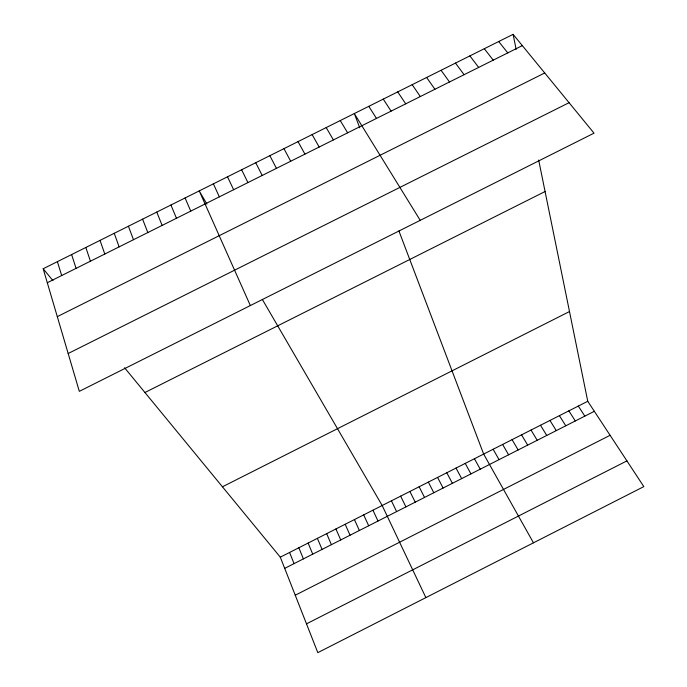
<?xml version="1.0" encoding="UTF-8"?>
<svg xmlns="http://www.w3.org/2000/svg" width="687" height="687" viewBox="0 0 687 687"><rect width="100%" height="100%" fill="white"/><g stroke="black" fill="none" stroke-linecap="round" stroke-linejoin="round"><path stroke-width="1.03" d="M284.701 568.372L594.341 411.307M295.247 595.217L610.108 435.292M306.496 623.848L626.922 460.883M124.579 367.76L280.296 557.166L587.754 401.285L538.668 160.045M222.442 486.791L569.497 311.537M144.931 392.509L545.074 191.518M47.3 282.726L522.335 45.625M57.296 316.638L544.722 72.968M68.168 353.513L569.068 102.689M43.178 268.746L513.095 34.35L594.023 133.158L79.323 391.341L43.178 268.746L52.968 280.657M498.702 41.529L507.787 52.89M484.301 48.708L493.232 60.155M469.891 55.896L478.667 67.42M455.472 63.092L464.094 74.694M441.054 70.289L449.513 81.976M426.618 77.485L434.923 89.258M412.174 84.69L420.324 96.541M397.721 91.895L405.716 103.831M587.754 401.285L643.822 486.611L317.815 652.65L280.296 557.166M383.26 99.108L391.101 111.131M578.308 406.077L584.826 416.133M568.862 410.86L575.311 420.959M368.799 106.33L376.476 118.43M559.407 415.661L565.787 425.785M549.952 420.453L556.264 430.62M420.221 220.338L354.32 113.544L359.748 127.834M540.489 425.244L546.74 435.455M531.025 430.045L537.208 440.29M340.263 120.56L347.631 132.823M521.553 434.845L527.676 445.124M512.081 439.646L518.135 449.959M326.196 127.576L333.41 139.925M206.916 204.116L199.23 190.9L250.351 305.552M262.314 299.377L382.178 505.512L425.871 597.613M502.609 444.455L508.595 454.803M493.129 449.255L499.045 459.646M312.121 134.6L319.18 147.027M533.464 542.816L483.648 454.064L398.881 230.875M474.442 458.736L480.23 469.195M298.038 141.625L304.942 154.128M465.228 463.399L470.947 473.901M456.013 468.07L461.673 478.607M283.946 148.65L290.704 161.239M446.799 472.75L452.389 483.313M269.845 155.683L276.449 168.358M437.576 477.422L443.106 488.028M428.353 482.102L433.815 492.734M255.744 162.716L262.185 175.468M419.13 486.774L424.523 497.448M409.899 491.454L415.223 502.163M241.626 169.758L247.921 182.596M400.658 496.143L405.923 506.886M391.427 500.823L396.622 511.6M227.5 176.799L233.64 189.715M372.938 510.192L378.005 521.047M213.374 183.85L219.359 196.851M363.689 514.881L368.687 525.77M354.44 519.578L359.37 530.501M345.183 524.267L350.052 535.225M335.926 528.964L340.726 539.956M185.086 197.959L190.763 211.124M326.66 533.653L331.4 544.688M317.394 538.35L322.066 549.42M170.934 205.018L176.456 218.26M308.128 543.056L312.731 554.16M298.854 547.754L303.388 558.892M156.765 212.085L162.141 225.413M289.579 552.46L294.053 563.632M142.595 219.153L147.808 232.558M128.417 226.229L133.476 239.711M114.231 233.305L119.134 246.873M100.036 240.381L104.785 254.035M85.832 247.466L90.426 261.206M71.62 254.559L76.059 268.377M57.399 261.653L61.684 275.547M513.095 34.35L516.169 49.455"/></g></svg>
